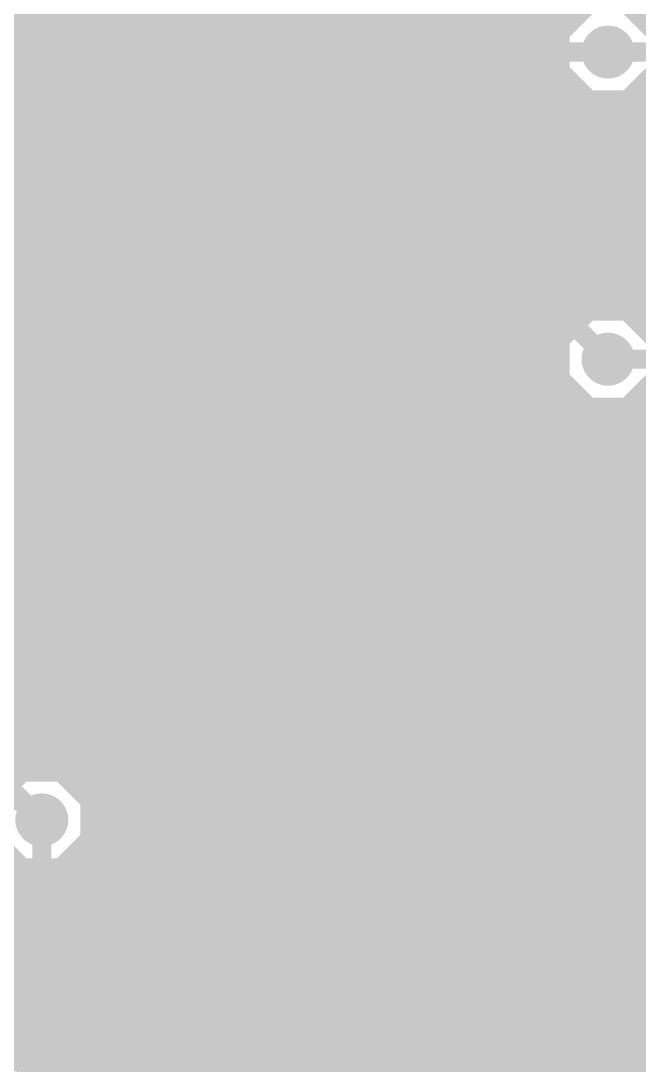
# Model space of a CAD drawing. Extents: x -5 to 208, y -5 to 206.
# Drawn here: x 140.82 to 149, y 165.03 to 178.85 of the extents above; entities that cross this region are included whole.
import ezdxf

# ---------------------------------------------------------------- set-up
doc = ezdxf.new("R2010")
doc.units = 0
doc.header["$MEASUREMENT"] = 0
doc.layers.get('0').update_dxf_attribs({"linetype": 'CONTINUOUS'})
for name, color, linetype in [('22-301-0_BOT', 7, 'CONTINUOUS'), ('22-301-0_DRD', 7, 'CONTINUOUS'), ('22-301-0_IN1', 1, 'CONTINUOUS'), ('22-301-0_IN2', 4, 'CONTINUOUS'), ('22-301-0_SMT', 5, 'CONTINUOUS'), ('22-301-0_SST', 10, 'CONTINUOUS'), ('22-301-0_TOP', 14, 'CONTINUOUS'), ('THRUHOLE_TAP', 11, 'CONTINUOUS')]:
    doc.layers.add(name, color=color, linetype=linetype)

# ---------------------------------------------------------------- blocks, each defined once
blk = doc.blocks.new('ROUND_66')
at = {"const_width": 0.35052}
blk.add_lwpolyline([(-0.17526, 0, 1), (0.17526, 0, 1)], format="xyb", close=True, dxfattribs=at)
blk = doc.blocks.new('ROUND_70')
at = {"const_width": 0.35052}
blk.add_lwpolyline([(-0.17526, 0, 1), (0.17526, 0, 1)], format="xyb", close=True, dxfattribs=at)
blk = doc.blocks.new('RECTANGLE_6')
blk.add_solid([(0.4826, 0.4064), (0.4826, -0.4064), (-0.4826, 0.4064), (-0.4826, -0.4064)])
blk = doc.blocks.new('RECTANGLE_47')
blk.add_solid([(0.44958, 0.65024), (0.44958, -0.65024), (-0.44958, 0.65024), (-0.44958, -0.65024)])
blk = doc.blocks.new('OBLONG_49')
at = {"const_width": 0.65024}
blk.add_lwpolyline([(0, 0.50038), (0, -0.50038)], dxfattribs=at)
at = {"const_width": 0.32512}
for points in [[(-0.16256, 0.50038, 1), (0.16256, 0.50038, 1)], [(-0.16256, -0.50038, 1), (0.16256, -0.50038, 1)]]:
    blk.add_lwpolyline(points, format="xyb", close=True, dxfattribs=at)
blk = doc.blocks.new('ROUND_74')
at = {"const_width": 0.10033}
blk.add_lwpolyline([(-0.050164, 0, 1), (0.050164, 0, 1)], format="xyb", close=True, dxfattribs=at)

msp = doc.modelspace()

# ---------------------------------------------------------------- linework, layer by layer
at = {"layer": '22-301-0_BOT', "const_width": 0.254}
for points in [[(140.7414, 189.8523), (140.7414, 168.85412)], [(140.97, 189.8523), (140.97, 168.94302)], [(141.1986, 189.8523), (141.1986, 168.94556)], [(141.4272, 189.8523), (141.4272, 168.86936)], [(141.6558, 189.8523), (141.6558, 168.66108)], [(141.8844, 189.8523), (141.8844, 166.37)], [(142.113, 189.8523), (142.113, 166.37)], [(142.3416, 189.8523), (142.3416, 166.37)], [(142.5702, 189.8523), (142.5702, 166.37)], [(142.7988, 189.8523), (142.7988, 166.37)], [(143.0274, 189.8523), (143.0274, 166.37)], [(143.256, 189.8523), (143.256, 166.37)], [(143.4846, 189.8523), (143.4846, 166.37)], [(143.7132, 189.8523), (143.7132, 166.37)], [(143.9418, 189.8523), (143.9418, 166.37)], [(144.1704, 189.8523), (144.1704, 166.37)], [(144.399, 189.8523), (144.399, 166.37)], [(144.6276, 189.8523), (144.6276, 166.37)], [(144.8562, 189.8523), (144.8562, 166.37)], [(145.0848, 189.8523), (145.0848, 166.37)], [(145.3134, 189.8523), (145.3134, 166.37)], [(145.542, 189.8523), (145.542, 166.37)], [(145.7706, 189.8523), (145.7706, 166.37)], [(145.9992, 189.8523), (145.9992, 166.37)], [(146.2278, 189.8523), (146.2278, 166.37)], [(146.4564, 189.8523), (146.4564, 166.37)], [(146.685, 189.8523), (146.685, 166.37)], [(146.9136, 189.8523), (146.9136, 166.37)], [(147.1422, 189.8523), (147.1422, 166.37)], [(147.3708, 189.8523), (147.3708, 166.37)], [(147.5994, 189.8523), (147.5994, 166.37)], [(147.828, 189.8523), (147.828, 166.37)], [(148.0566, 189.8523), (148.0566, 178.85664)], [(148.13788, 178.943), (118.9482, 178.943)], [(180.55082, 178.943), (149.04212, 178.943)], [(147.97024, 178.7144), (118.9482, 178.7144)], [(147.91182, 178.4858), (118.9482, 178.4858)], [(147.93214, 178.2572), (118.9482, 178.2572)], [(148.0439, 178.0286), (118.9482, 178.0286)], [(148.0566, 178.01336), (148.0566, 174.79264)], [(148.971, 177.87112), (148.971, 174.93488)], [(148.34616, 177.8), (118.9482, 177.8)], [(148.2852, 177.82794), (148.2852, 174.97806)], [(148.5138, 177.75936), (148.5138, 175.04664)], [(148.7424, 177.77206), (148.7424, 175.03394)], [(180.51018, 177.8), (148.8313, 177.8)], [(187.5028, 177.5714), (118.9482, 177.5714)], [(187.5028, 177.3428), (118.9482, 177.3428)], [(187.5028, 177.1142), (118.9482, 177.1142)], [(187.5028, 176.8856), (118.9482, 176.8856)], [(187.5028, 176.657), (118.9482, 176.657)], [(187.28436, 176.4284), (118.9482, 176.4284)], [(187.09894, 176.1998), (119.63908, 176.1998)], [(187.03036, 175.9712), (119.84736, 175.9712)], [(187.04306, 175.7426), (119.92356, 175.7426)], [(187.14212, 175.514), (119.92102, 175.514)], [(187.2488, 175.2854), (119.83212, 175.2854)], [(187.2488, 175.0568), (119.60098, 175.0568)], [(148.08708, 174.8282), (119.4562, 174.8282)], [(187.2488, 174.8282), (149.09292, 174.8282)], [(147.94992, 174.5996), (119.4562, 174.5996)], [(147.90928, 174.371), (119.4562, 174.371)], [(147.94992, 174.1424), (119.4562, 174.1424)], [(148.08708, 173.9138), (119.4562, 173.9138)], [(148.0566, 173.94936), (148.0566, 166.37)], [(187.2488, 173.9138), (149.09292, 173.9138)], [(148.2852, 173.76394), (148.2852, 166.37)], [(148.7424, 173.70806), (148.7424, 166.37)], [(148.971, 173.80712), (148.971, 166.37)], [(187.2488, 173.6852), (119.4562, 173.6852)], [(148.5138, 173.69536), (148.5138, 166.37)], [(187.2488, 173.4566), (120.23852, 173.4566)], [(187.2488, 173.228), (120.39092, 173.228)], [(187.2488, 172.9994), (120.43918, 172.9994)], [(187.2488, 172.7708), (120.4087, 172.7708)], [(187.2488, 172.5422), (120.28678, 172.5422)], [(187.2488, 172.3136), (119.9642, 172.3136)], [(187.2488, 172.085), (119.9642, 172.085)], [(187.2488, 171.8564), (119.9642, 171.8564)], [(183.12638, 171.6278), (119.9642, 171.6278)], [(182.92064, 171.3992), (119.9642, 171.3992)], [(182.8419, 171.1706), (119.9642, 171.1706)], [(182.84698, 170.942), (119.9642, 170.942)], [(173.73346, 170.7134), (119.9642, 170.7134)], [(173.50486, 170.4848), (119.9642, 170.4848)], [(173.27626, 170.2562), (119.9642, 170.2562)], [(173.0883, 170.0276), (119.9642, 170.0276)], [(173.00194, 169.799), (121.35612, 169.799)], [(172.98162, 169.5704), (121.52376, 169.5704)], [(173.04004, 169.3418), (121.58218, 169.3418)], [(173.20768, 169.1132), (121.72696, 169.1132)], [(140.79474, 168.8846), (121.95556, 168.8846)], [(187.2488, 168.8846), (141.39672, 168.8846)], [(187.2488, 168.656), (141.66088, 168.656)], [(187.2488, 168.4274), (141.75994, 168.4274)], [(141.097, 168.275), (141.097, 157.353)], [(187.2488, 168.1988), (141.77264, 168.1988)], [(157.10408, 167.9702), (141.70406, 167.9702)], [(141.5542, 167.77208), (141.5542, 166.37)], [(141.6558, 167.88638), (141.6558, 166.37)], [(156.96692, 167.7416), (141.5542, 167.7416)], [(156.92628, 167.513), (141.5542, 167.513)], [(150.83536, 167.2844), (141.5542, 167.2844)], [(150.64994, 167.0558), (141.5542, 167.0558)], [(150.58136, 166.8272), (141.5542, 166.8272)], [(150.59406, 166.5986), (141.5542, 166.5986)], [(150.69312, 166.37), (141.5542, 166.37)]]:
    msp.add_lwpolyline(points, dxfattribs=at)
for points in [[(148.59, 179.11572, 0.4142136), (147.90928, 178.435)], [(149.27072, 178.435, 0.4142136), (148.59, 179.11572)], [(147.90928, 178.435, 0.4142136), (148.59, 177.75428)], [(148.59, 177.75428, 0.4142136), (149.27072, 178.435)], [(148.59, 175.05172, 0.4142136), (147.90928, 174.371)], [(149.27072, 174.371, 0.4142136), (148.59, 175.05172)], [(147.90928, 174.371, 0.4142136), (148.59, 173.69028)], [(148.59, 173.69028, 0.4142136), (149.27072, 174.371)], [(141.097, 168.95572, 0.4142136), (140.41628, 168.275)], [(141.77772, 168.275, 0.4142136), (141.097, 168.95572)], [(141.5542, 167.77208, 0.2113087), (141.77668, 168.275)]]:
    msp.add_lwpolyline(points, format="xyb", dxfattribs=at)
at = {"layer": '22-301-0_DRD', "const_width": 0.254}
for points in [[(148.336, 179.07), (147.955, 178.689)], [(149.225, 178.689), (148.844, 179.07)], [(147.955, 178.689), (147.955, 178.181)], [(147.955, 178.181), (148.336, 177.8)], [(148.844, 177.8), (149.225, 178.181)], [(148.336, 177.8), (148.844, 177.8)], [(148.336, 175.006), (147.955, 174.625)], [(148.844, 175.006), (148.336, 175.006)], [(149.225, 174.625), (148.844, 175.006)], [(147.955, 174.625), (147.955, 174.117)], [(147.955, 174.117), (148.336, 173.736)], [(148.844, 173.736), (149.225, 174.117)], [(148.336, 173.736), (148.844, 173.736)], [(140.843, 168.91), (140.462, 168.529)], [(140.843, 168.91), (140.462, 168.529)], [(141.351, 168.91), (140.843, 168.91)], [(141.351, 168.91), (140.843, 168.91)], [(141.732, 168.529), (141.351, 168.91)], [(141.732, 168.529), (141.351, 168.91)], [(141.732, 168.021), (141.732, 168.529)], [(141.732, 168.021), (141.732, 168.529)], [(140.462, 168.021), (140.843, 167.64)], [(140.462, 168.021), (140.843, 167.64)], [(141.351, 167.64), (141.732, 168.021)], [(141.351, 167.64), (141.732, 168.021)], [(140.843, 167.64), (141.351, 167.64)], [(140.843, 167.64), (141.351, 167.64)]]:
    msp.add_lwpolyline(points, dxfattribs=at)
at = {"layer": '22-301-0_IN1', "const_width": 0.254}
for points in [[(141.7066, 203.327), (141.7066, 168.57472)], [(141.9352, 203.327), (141.9352, 167.259)], [(142.1638, 203.327), (142.1638, 167.259)], [(142.3924, 203.327), (142.3924, 167.259)], [(142.621, 203.327), (142.621, 167.259)], [(142.8496, 203.327), (142.8496, 167.259)], [(143.0782, 203.327), (143.0782, 167.259)], [(143.3068, 203.327), (143.3068, 167.259)], [(143.5354, 203.327), (143.5354, 167.259)], [(143.764, 203.327), (143.764, 167.259)], [(143.9926, 203.327), (143.9926, 167.259)], [(144.2212, 203.327), (144.2212, 167.259)], [(144.4498, 203.327), (144.4498, 167.259)], [(144.6784, 203.327), (144.6784, 167.259)], [(144.907, 203.327), (144.907, 167.259)], [(145.1356, 203.327), (145.1356, 167.259)], [(145.3642, 203.327), (145.3642, 167.259)], [(145.5928, 203.327), (145.5928, 167.259)], [(145.8214, 203.327), (145.8214, 167.259)], [(146.05, 203.327), (146.05, 167.259)], [(146.2786, 203.327), (146.2786, 167.259)], [(146.5072, 203.327), (146.5072, 167.259)], [(146.7358, 203.327), (146.7358, 167.259)], [(146.9644, 203.327), (146.9644, 167.259)], [(147.193, 203.327), (147.193, 167.259)], [(147.4216, 203.327), (147.4216, 167.259)], [(147.6502, 203.327), (147.6502, 167.259)], [(147.8788, 203.327), (147.8788, 167.259)], [(148.1074, 203.327), (148.1074, 178.91252)], [(149.0218, 203.327), (149.0218, 178.96078)], [(141.478, 200.37552), (141.478, 168.83888)], [(141.2494, 200.09866), (141.2494, 168.93794)], [(140.7922, 199.8599), (140.7922, 168.88206)], [(141.0208, 199.94372), (141.0208, 168.95064)], [(148.08708, 178.8922), (107.66806, 178.8922)], [(180.47716, 178.8922), (149.09292, 178.8922)], [(147.94992, 178.6636), (107.48264, 178.6636)], [(147.90928, 178.435), (111.06912, 178.435)], [(147.94992, 178.2064), (111.23676, 178.2064)], [(148.08708, 177.9778), (111.29518, 177.9778)], [(148.1074, 177.95494), (148.1074, 174.84852)], [(149.0218, 177.90922), (149.0218, 174.89678)], [(180.33492, 177.9778), (149.09292, 177.9778)], [(180.59654, 177.7492), (111.27232, 177.7492)], [(148.336, 177.80508), (148.336, 175.00092)], [(148.5646, 177.75428), (148.5646, 175.04918)], [(148.7932, 177.78476), (148.7932, 175.0187)], [(189.20206, 177.5206), (111.16056, 177.5206)], [(189.30112, 177.292), (110.8583, 177.292)], [(189.56274, 177.0634), (97.31502, 177.0634)], [(199.644, 176.8348), (97.68078, 176.8348)], [(199.644, 176.6062), (97.8027, 176.6062)], [(187.22594, 176.3776), (97.83318, 176.3776)], [(187.07608, 176.149), (119.70512, 176.149)], [(187.02528, 175.9204), (119.87276, 175.9204)], [(187.05576, 175.6918), (119.93118, 175.6918)], [(187.18022, 175.4632), (119.90832, 175.4632)], [(187.54344, 175.2346), (119.79656, 175.2346)], [(148.34616, 175.006), (119.4943, 175.006)], [(199.644, 175.006), (148.8313, 175.006)], [(148.0439, 174.7774), (80.40624, 174.7774)], [(147.93214, 174.5488), (80.59166, 174.5488)], [(147.91182, 174.3202), (80.66024, 174.3202)], [(147.97024, 174.0916), (80.64754, 174.0916)], [(148.13788, 173.863), (80.54848, 173.863)], [(148.1074, 173.89094), (148.1074, 167.259)], [(149.0218, 173.84522), (149.0218, 167.259)], [(199.644, 173.863), (149.04212, 173.863)], [(148.336, 173.74108), (148.336, 167.259)], [(148.7932, 173.72076), (148.7932, 167.259)], [(199.644, 173.6344), (119.92102, 173.6344)], [(148.5646, 173.69028), (148.5646, 167.259)], [(199.644, 173.4058), (120.28678, 173.4058)], [(199.644, 173.1772), (120.4087, 173.1772)], [(199.644, 172.9486), (120.43918, 172.9486)], [(199.644, 172.72), (120.39092, 172.72)], [(199.644, 172.4914), (120.23852, 172.4914)], [(199.644, 172.2628), (112.03432, 172.2628)], [(199.644, 172.0342), (112.05718, 172.0342)], [(199.644, 171.8056), (111.99876, 171.8056)], [(183.06288, 171.577), (111.83112, 171.577)], [(182.89524, 171.3484), (109.25556, 171.3484)], [(182.83682, 171.1198), (109.17936, 171.1198)], [(182.85714, 170.8912), (108.97108, 170.8912)], [(182.9689, 170.6626), (92.49918, 170.6626)], [(183.27116, 170.434), (117.03812, 170.434)], [(173.31182, 170.2054), (117.20576, 170.2054)], [(173.08068, 169.9768), (117.26418, 169.9768)], [(172.99178, 169.7482), (121.40692, 169.7482)], [(172.9867, 169.5196), (121.54408, 169.5196)], [(173.06544, 169.291), (121.58472, 169.291)], [(173.27118, 169.0624), (121.54408, 169.0624)], [(140.70838, 168.8338), (121.40692, 168.8338)], [(199.644, 168.8338), (141.48308, 168.8338)], [(199.644, 168.6052), (141.69136, 168.6052)], [(199.644, 168.3766), (141.76756, 168.3766)], [(157.36316, 168.148), (141.76502, 168.148)], [(157.0609, 167.9194), (141.67612, 167.9194)], [(141.7066, 167.97274), (141.7066, 167.259)], [(140.74902, 167.6908), (130.85064, 167.6908)], [(140.7922, 167.66794), (140.7922, 167.259)], [(156.94914, 167.6908), (141.44498, 167.6908)], [(141.478, 167.71112), (141.478, 167.259)], [(141.0208, 167.59936), (141.0208, 167.259)], [(141.2494, 167.61206), (141.2494, 167.259)], [(156.92882, 167.4622), (130.78206, 167.4622)], [(150.80488, 167.259), (130.62712, 167.259)], [(150.69312, 166.37), (113.86312, 166.37)], [(140.8938, 166.37), (140.8938, 158.0007)], [(141.1224, 166.37), (141.1224, 158.03118)], [(141.351, 166.37), (141.351, 157.98292)], [(141.5796, 166.37), (141.5796, 157.83052)], [(141.8082, 166.37), (141.8082, 121.412)], [(142.0368, 166.37), (142.0368, 121.412)], [(142.2654, 166.37), (142.2654, 121.412)], [(142.494, 166.37), (142.494, 121.412)], [(142.7226, 166.37), (142.7226, 121.412)], [(142.9512, 166.37), (142.9512, 121.412)], [(143.1798, 166.37), (143.1798, 121.412)], [(143.4084, 166.37), (143.4084, 121.412)], [(143.637, 166.37), (143.637, 121.412)], [(143.8656, 166.37), (143.8656, 121.412)], [(144.0942, 166.37), (144.0942, 121.412)], [(144.3228, 166.37), (144.3228, 121.412)], [(144.5514, 166.37), (144.5514, 121.412)], [(144.78, 166.37), (144.78, 121.412)], [(145.0086, 166.37), (145.0086, 121.412)], [(145.2372, 166.37), (145.2372, 121.412)], [(145.4658, 166.37), (145.4658, 121.412)], [(145.6944, 166.37), (145.6944, 121.412)], [(145.923, 166.37), (145.923, 121.412)], [(146.1516, 166.37), (146.1516, 121.412)], [(146.3802, 166.37), (146.3802, 121.412)], [(146.6088, 166.37), (146.6088, 121.412)], [(146.8374, 166.37), (146.8374, 121.412)], [(147.066, 166.37), (147.066, 121.412)], [(147.2946, 166.37), (147.2946, 121.412)], [(147.5232, 166.37), (147.5232, 121.412)], [(147.7518, 166.37), (147.7518, 121.412)], [(147.9804, 166.37), (147.9804, 121.412)], [(148.209, 166.37), (148.209, 121.412)], [(148.4376, 166.37), (148.4376, 121.412)], [(148.6662, 166.37), (148.6662, 121.412)], [(148.8948, 166.37), (148.8948, 121.412)], [(149.1234, 166.37), (149.1234, 121.412)], [(150.83536, 166.2176), (113.57102, 166.2176)], [(164.01288, 165.989), (93.3323, 165.989)], [(176.149, 165.7604), (93.63456, 165.7604)], [(176.149, 165.5318), (93.74632, 165.5318)], [(176.149, 165.3032), (93.76918, 165.3032)], [(176.149, 165.0746), (93.71076, 165.0746)]]:
    msp.add_lwpolyline(points, dxfattribs=at)
for points in [[(148.59, 179.11572, 0.4142136), (147.90928, 178.435)], [(149.27072, 178.435, 0.4142136), (148.59, 179.11572)], [(147.90928, 178.435, 0.4142136), (148.59, 177.75428)], [(148.59, 177.75428, 0.4142136), (149.27072, 178.435)], [(148.59, 175.05172, 0.4142136), (147.90928, 174.371)], [(149.27072, 174.371, 0.4142136), (148.59, 175.05172)], [(147.90928, 174.371, 0.4142136), (148.59, 173.69028)], [(148.59, 173.69028, 0.4142136), (149.27072, 174.371)], [(141.097, 168.95572, 0.4142136), (140.41628, 168.275)], [(141.77772, 168.275, 0.4142136), (141.097, 168.95572)], [(140.41628, 168.275, 0.4142136), (141.097, 167.59428)], [(141.097, 167.59428, 0.4142136), (141.77772, 168.275)]]:
    msp.add_lwpolyline(points, format="xyb", dxfattribs=at)
at = {"layer": '22-301-0_IN2', "const_width": 0.254}
for points in [[(96.393, 178.435), (109.601, 178.435), (109.855, 178.689), (111.125, 178.689), (111.379, 178.435), (148.59, 178.435)], [(189.865, 177.673), (148.209, 177.673), (147.955, 177.927), (110.617, 177.927)], [(147.7899, 177.4444), (111.09452, 177.4444)], [(147.7645, 177.4698), (111.11992, 177.4698)], [(140.7922, 177.4698), (140.7922, 176.8602)], [(141.0208, 177.4698), (141.0208, 176.8602)], [(141.2494, 177.4698), (141.2494, 176.8602)], [(141.478, 177.4698), (141.478, 176.8602)], [(141.7066, 177.4698), (141.7066, 176.8602)], [(141.9352, 177.4698), (141.9352, 176.8602)], [(142.1638, 177.4698), (142.1638, 176.8602)], [(142.3924, 177.4698), (142.3924, 176.8602)], [(142.621, 177.4698), (142.621, 176.8602)], [(142.8496, 177.4698), (142.8496, 176.8602)], [(143.0782, 177.4698), (143.0782, 176.8602)], [(143.3068, 177.4698), (143.3068, 176.8602)], [(143.5354, 177.4698), (143.5354, 176.8602)], [(143.764, 177.4698), (143.764, 176.8602)], [(143.9926, 177.4698), (143.9926, 176.8602)], [(144.2212, 177.4698), (144.2212, 176.8602)], [(144.4498, 177.4698), (144.4498, 176.8602)], [(144.6784, 177.4698), (144.6784, 176.8602)], [(144.907, 177.4698), (144.907, 176.8602)], [(145.1356, 177.4698), (145.1356, 176.8602)], [(145.3642, 177.4698), (145.3642, 176.8602)], [(145.5928, 177.4698), (145.5928, 176.8602)], [(145.8214, 177.4698), (145.8214, 176.8602)], [(146.05, 177.4698), (146.05, 176.8602)], [(146.2786, 177.4698), (146.2786, 176.8602)], [(146.5072, 177.4698), (146.5072, 176.8602)], [(146.7358, 177.4698), (146.7358, 176.8602)], [(146.9644, 177.4698), (146.9644, 176.8602)], [(147.193, 177.4698), (147.193, 176.8602)], [(147.4216, 177.4698), (147.4216, 176.8475)], [(147.6502, 177.4698), (147.6502, 176.71796)], [(147.7645, 177.4698), (147.88642, 177.35042)], [(147.8788, 177.3555), (147.8788, 176.48936)], [(148.209, 177.2158), (67.691, 177.2158)], [(148.1074, 177.22596), (148.1074, 176.3522)], [(189.36208, 177.2158), (148.209, 177.2158)], [(148.336, 177.2158), (148.336, 176.3522)], [(148.5646, 177.2158), (148.5646, 176.3522)], [(148.7932, 177.2158), (148.7932, 176.3522)], [(149.0218, 177.2158), (149.0218, 176.3522)], [(199.644, 176.9872), (97.50298, 176.9872)], [(147.32, 176.8602), (97.65792, 176.8602)], [(199.644, 176.7586), (147.60702, 176.7586)], [(147.64766, 176.72304), (148.01596, 176.3522)], [(187.46216, 176.53), (147.83816, 176.53)], [(97.155, 176.403), (147.32, 176.403), (147.828, 175.895), (187.706, 175.895)], [(187.20308, 176.3522), (148.01596, 176.3522)], [(119.253, 175.641), (147.32, 175.641), (148.59, 174.371)], [(148.16836, 175.4378), (148.55698, 175.04918)], [(187.20308, 175.4378), (148.16836, 175.4378)], [(187.25388, 175.387), (148.21916, 175.387)], [(148.336, 175.4378), (148.336, 175.27016)], [(148.5646, 175.4378), (148.5646, 175.04918)], [(148.7932, 175.4378), (148.7932, 175.0187)], [(149.0218, 175.4378), (149.0218, 174.89678)], [(147.1549, 175.1584), (119.73052, 175.1584)], [(147.1295, 175.1838), (119.75592, 175.1838)], [(140.7922, 175.1838), (140.7922, 172.6692)], [(141.0208, 175.1838), (141.0208, 172.6692)], [(141.2494, 175.1838), (141.2494, 172.6692)], [(141.478, 175.1838), (141.478, 172.6692)], [(141.7066, 175.1838), (141.7066, 172.6692)], [(141.9352, 175.1838), (141.9352, 172.6692)], [(142.1638, 175.1838), (142.1638, 172.6692)], [(142.3924, 175.1838), (142.3924, 172.6692)], [(142.621, 175.1838), (142.621, 172.6692)], [(142.8496, 175.1838), (142.8496, 172.6692)], [(143.0782, 175.1838), (143.0782, 172.6692)], [(143.3068, 175.1838), (143.3068, 172.6692)], [(143.5354, 175.1838), (143.5354, 172.6692)], [(143.764, 175.1838), (143.764, 172.6692)], [(143.9926, 175.1838), (143.9926, 172.6692)], [(144.2212, 175.1838), (144.2212, 172.6692)], [(144.4498, 175.1838), (144.4498, 172.6692)], [(144.6784, 175.1838), (144.6784, 172.6692)], [(144.907, 175.1838), (144.907, 172.6692)], [(145.1356, 175.1838), (145.1356, 172.6692)], [(145.3642, 175.1838), (145.3642, 172.6692)], [(145.5928, 175.1838), (145.5928, 172.6692)], [(145.8214, 175.1838), (145.8214, 172.6692)], [(146.05, 175.1838), (146.05, 172.6692)], [(146.2786, 175.1838), (146.2786, 172.6692)], [(146.5072, 175.1838), (146.5072, 172.6692)], [(146.7358, 175.1838), (146.7358, 172.6692)], [(146.9644, 175.1838), (146.9644, 172.6692)], [(147.1295, 175.1838), (147.90928, 174.40402)], [(147.193, 175.1203), (147.193, 172.6692)], [(199.644, 175.1584), (148.44776, 175.1584)], [(148.59, 175.05172), (148.55689, 175.05091)], [(147.3835, 174.9298), (67.691, 174.9298)], [(147.4216, 174.8917), (147.4216, 172.6692)], [(199.644, 174.9298), (148.97608, 174.9298)], [(147.6121, 174.7012), (80.48752, 174.7012)], [(147.6502, 174.6631), (147.6502, 172.6692)], [(147.8407, 174.4726), (80.62468, 174.4726)], [(147.8788, 174.4345), (147.8788, 172.6692)], [(147.90928, 174.40402), (147.90848, 174.371)], [(147.92198, 174.244), (80.66532, 174.244)], [(148.01088, 174.0154), (80.62468, 174.0154)], [(148.1074, 173.89094), (148.1074, 172.6692)], [(149.0218, 173.84522), (149.0218, 172.6692)], [(148.24202, 173.7868), (80.48752, 173.7868)], [(148.336, 173.74108), (148.336, 172.6692)], [(148.7932, 173.72076), (148.7932, 172.6692)], [(199.644, 173.7868), (148.93798, 173.7868)], [(148.5646, 173.69028), (148.5646, 172.6692)], [(199.644, 173.5582), (120.10898, 173.5582)], [(199.644, 173.3296), (120.34012, 173.3296)], [(199.644, 173.101), (120.42902, 173.101)], [(199.644, 172.8724), (120.43156, 172.8724)], [(182.499, 172.6692), (120.36806, 172.6692)], [(183.515, 171.069), (183.515, 171.196), (182.499, 172.212), (111.252, 172.212), (111.379, 172.085)], [(182.3339, 171.7294), (111.95812, 171.7294)], [(182.3085, 171.7548), (111.97336, 171.7548)], [(140.7922, 171.7548), (140.7922, 170.7642)], [(141.0208, 171.7548), (141.0208, 170.7642)], [(141.2494, 171.7548), (141.2494, 170.7642)], [(141.478, 171.7548), (141.478, 170.7642)], [(141.7066, 171.7548), (141.7066, 170.7642)], [(141.9352, 171.7548), (141.9352, 170.7642)], [(142.1638, 171.7548), (142.1638, 170.7642)], [(142.3924, 171.7548), (142.3924, 170.7642)], [(142.621, 171.7548), (142.621, 170.7642)], [(142.8496, 171.7548), (142.8496, 170.7642)], [(143.0782, 171.7548), (143.0782, 170.7642)], [(143.3068, 171.7548), (143.3068, 170.7642)], [(143.5354, 171.7548), (143.5354, 170.7642)], [(143.764, 171.7548), (143.764, 170.7642)], [(143.9926, 171.7548), (143.9926, 170.7642)], [(144.2212, 171.7548), (144.2212, 170.7642)], [(144.4498, 171.7548), (144.4498, 170.7642)], [(144.6784, 171.7548), (144.6784, 170.7642)], [(144.907, 171.7548), (144.907, 170.7642)], [(145.1356, 171.7548), (145.1356, 170.7642)], [(145.3642, 171.7548), (145.3642, 170.7642)], [(145.5928, 171.7548), (145.5928, 170.7642)], [(145.8214, 171.7548), (145.8214, 170.7642)], [(146.05, 171.7548), (146.05, 170.7642)], [(146.2786, 171.7548), (146.2786, 170.7642)], [(146.5072, 171.7548), (146.5072, 170.7642)], [(146.7358, 171.7548), (146.7358, 170.7642)], [(146.9644, 171.7548), (146.9644, 170.7642)], [(147.193, 171.7548), (147.193, 170.7642)], [(147.4216, 171.7548), (147.4216, 170.7642)], [(147.6502, 171.7548), (147.6502, 170.7642)], [(147.8788, 171.7548), (147.8788, 170.7642)], [(148.1074, 171.7548), (148.1074, 170.7642)], [(148.336, 171.7548), (148.336, 170.7642)], [(148.5646, 171.7548), (148.5646, 170.7642)], [(148.7932, 171.7548), (148.7932, 170.7642)], [(149.0218, 171.7548), (149.0218, 170.7642)], [(182.5625, 171.5008), (111.72698, 171.5008)], [(182.7911, 171.2722), (109.24032, 171.2722)], [(182.83428, 171.0436), (121.95302, 171.0436)], [(182.88508, 170.815), (122.18416, 170.815)], [(91.821, 170.688), (121.666, 170.688), (122.047, 170.307), (188.595, 170.307)], [(182.90794, 170.7642), (122.23496, 170.7642)], [(116.586, 169.926), (116.713, 170.053), (121.285, 170.053), (122.301, 169.037), (151.384, 169.037), (151.511, 168.91), (200.787, 168.91), (201.676, 169.799), (201.803, 169.799)], [(141.097, 168.275), (140.843, 168.529), (121.158, 168.529), (120.904, 168.275)], [(151.1935, 168.5798), (141.70406, 168.5798)], [(151.257, 168.529), (141.72692, 168.529)], [(141.9352, 168.5798), (141.9352, 167.259)], [(142.1638, 168.5798), (142.1638, 167.259)], [(142.3924, 168.5798), (142.3924, 167.259)], [(142.621, 168.5798), (142.621, 167.259)], [(142.8496, 168.5798), (142.8496, 167.259)], [(143.0782, 168.5798), (143.0782, 167.259)], [(143.3068, 168.5798), (143.3068, 167.259)], [(143.5354, 168.5798), (143.5354, 167.259)], [(143.764, 168.5798), (143.764, 167.259)], [(143.9926, 168.5798), (143.9926, 167.259)], [(144.2212, 168.5798), (144.2212, 167.259)], [(144.4498, 168.5798), (144.4498, 167.259)], [(144.6784, 168.5798), (144.6784, 167.259)], [(144.907, 168.5798), (144.907, 167.259)], [(145.1356, 168.5798), (145.1356, 167.259)], [(145.3642, 168.5798), (145.3642, 167.259)], [(145.5928, 168.5798), (145.5928, 167.259)], [(145.8214, 168.5798), (145.8214, 167.259)], [(146.05, 168.5798), (146.05, 167.259)], [(146.2786, 168.5798), (146.2786, 167.259)], [(146.5072, 168.5798), (146.5072, 167.259)], [(146.7358, 168.5798), (146.7358, 167.259)], [(146.9644, 168.5798), (146.9644, 167.259)], [(147.193, 168.5798), (147.193, 167.259)], [(147.4216, 168.5798), (147.4216, 167.259)], [(147.6502, 168.5798), (147.6502, 167.259)], [(147.8788, 168.5798), (147.8788, 167.259)], [(148.1074, 168.5798), (148.1074, 167.259)], [(148.336, 168.5798), (148.336, 167.259)], [(148.5646, 168.5798), (148.5646, 167.259)], [(148.7932, 168.5798), (148.7932, 167.259)], [(149.0218, 168.5798), (149.0218, 167.259)], [(199.644, 168.3004), (141.77518, 168.3004)], [(157.21838, 168.0718), (141.7447, 168.0718)], [(141.7066, 167.97274), (141.7066, 167.259)], [(150.6855, 167.8432), (141.62278, 167.8432)], [(140.7922, 167.66794), (140.7922, 167.259)], [(141.478, 167.71112), (141.478, 167.259)], [(157.607, 167.513), (151.003, 167.513), (150.241, 166.751), (113.538, 166.751), (113.411, 166.878)], [(140.93444, 167.6146), (130.83794, 167.6146)], [(141.0208, 167.59936), (141.0208, 167.259)], [(141.2494, 167.61206), (141.2494, 167.259)], [(150.4569, 167.6146), (141.25702, 167.6146)], [(192.405, 165.735), (192.405, 165.862), (190.881, 167.386), (166.37, 167.386), (164.211, 165.227), (114.427, 165.227), (114.173, 164.973), (93.98, 164.973), (89.789, 160.782), (72.39, 160.782), (70.231, 158.623), (70.231, 153.797), (70.739, 153.289), (72.898, 153.289), (73.279, 153.67)], [(150.2283, 167.386), (130.73888, 167.386)], [(150.1013, 167.259), (130.62712, 167.259)], [(92.329, 165.862), (92.583, 166.116), (93.218, 166.116), (93.345, 165.989), (113.665, 165.989), (113.919, 166.243), (150.749, 166.243), (151.257, 166.751)], [(164.465, 166.497), (164.465, 166.37), (163.83, 165.735), (114.173, 165.735), (113.919, 165.481), (93.218, 165.481), (93.091, 165.354)]]:
    msp.add_lwpolyline(points, dxfattribs=at)
for points in [[(147.88642, 177.35042, 0.1989124), (148.209, 177.2168)], [(147.64258, 176.72558, 0.1989124), (147.32, 176.8592)], [(149.27072, 174.371, 0.4142136), (148.59, 175.05172)], [(147.90928, 174.371, 0.4142136), (148.59, 173.69028)], [(148.59, 173.69028, 0.4142136), (149.27072, 174.371)], [(141.77772, 168.275, 0.1168573), (141.70534, 168.58044)], [(141.097, 167.59428, 0.4142136), (141.77772, 168.275)], [(140.44676, 168.0718, 0.3280388), (141.097, 167.59428)]]:
    msp.add_lwpolyline(points, format="xyb", dxfattribs=at)
at = {"layer": '22-301-0_SST'}
for points, const_width in [([(144.5895, 180.5305), (144.5895, 177.6095), (146.2278, 177.6095), (146.2278, 180.5305), (144.5895, 180.5305)], 0.1524), ([(140.7795, 177.3555), (140.7795, 174.4345), (142.4178, 174.4345), (142.4178, 177.3555), (140.7795, 177.3555)], 0.1524), ([(142.6845, 177.3555), (142.6845, 174.4345), (144.3228, 174.4345), (144.3228, 177.3555), (142.6845, 177.3555)], 0.1524), ([(144.5895, 177.3555), (144.5895, 174.4345), (146.2278, 174.4345), (146.2278, 177.3555), (144.5895, 177.3555)], 0.1524), ([(141.5034, 174.04334), (141.5034, 173.68774), (141.67358, 173.56836), (141.84376, 173.56836), (142.0114, 173.68774), (142.0114, 174.04334), (140.9954, 174.04334)], 0.1524), ([(143.2814, 174.04334), (143.2814, 173.68774), (143.45158, 173.56836), (143.62176, 173.56836), (143.7894, 173.68774), (143.7894, 174.04334), (142.7734, 174.04334)], 0.1524), ([(145.4404, 173.91634), (145.4404, 173.56074), (145.61058, 173.44136), (145.78076, 173.44136), (145.9484, 173.56074), (145.9484, 173.91634), (144.9324, 173.91634)], 0.1524), ([(141.5034, 173.74616), (140.9954, 173.56836)], 0.1524), ([(143.2814, 173.74616), (142.7734, 173.56836)], 0.1524), ([(145.4404, 173.61916), (144.9324, 173.44136)], 0.1524), ([(140.9954, 172.73016), (140.9954, 173.20514), (141.67358, 172.73016), (141.84376, 172.73016), (142.0114, 172.79112), (142.0114, 173.14672), (141.84376, 173.20514)], 0.1524), ([(142.7734, 172.73016), (142.7734, 173.20514), (143.45158, 172.73016), (143.62176, 172.73016), (143.7894, 172.79112), (143.7894, 173.14672), (143.62176, 173.20514)], 0.1524), ([(144.9324, 172.60316), (144.9324, 173.07814), (145.61058, 172.60316), (145.78076, 172.60316), (145.9484, 172.66412), (145.9484, 173.01972), (145.78076, 173.07814)], 0.1524), ([(140.9954, 172.24756), (142.0114, 171.89196), (142.0114, 172.36694)], 0.1524), ([(143.2814, 172.30852), (143.2814, 171.95292), (143.11376, 171.89196), (142.94358, 171.89196), (142.7734, 171.95292), (142.7734, 172.30852), (142.94358, 172.36694), (143.11376, 172.36694), (143.7894, 172.13072)], 0.1524), ([(145.4404, 171.82592), (145.61058, 171.76496), (145.78076, 171.76496), (145.9484, 171.82592), (145.9484, 172.18152), (145.78076, 172.23994), (145.61058, 172.23994), (145.4404, 172.18152), (145.4404, 171.82592), (145.27276, 171.76496), (145.10258, 171.76496), (144.9324, 171.82592), (144.9324, 172.18152), (145.10258, 172.23994), (145.27276, 172.23994), (145.4404, 172.18152)], 0.1524), ([(150.6855, 168.0845), (150.6855, 171.0055), (149.0472, 171.0055), (149.0472, 168.0845), (150.6855, 168.0845)], 0.1524), ([(148.55444, 169.84726), (147.70862, 169.84726), (147.53844, 169.90822), (147.53844, 170.26382), (147.70862, 170.32224), (148.55444, 170.32224)], 0.1524), ([(147.87626, 169.00906), (147.87626, 169.48404), (148.55444, 169.24782), (148.55444, 169.12844), (147.53844, 169.12844)], 0.1524), ([(147.53844, 168.52646), (148.55444, 168.17086), (148.55444, 168.64584)], 0.1524), ([(147.7264, 162.179), (147.7264, 165.989), (150.749, 165.989), (150.749, 161.6456), (148.2598, 161.6456), (147.7264, 162.179)], 0.20066)]:
    msp.add_lwpolyline(points, dxfattribs=dict(at, const_width=const_width))
at = {"layer": '22-301-0_TOP'}
for points, const_width in [([(142.9004, 181.4195), (142.9004, 177.5206)], 0.254), ([(143.129, 181.4195), (143.129, 177.5206)], 0.254), ([(143.3576, 181.4195), (143.3576, 177.5206)], 0.254), ([(143.5862, 181.4195), (143.5862, 177.5206)], 0.254), ([(143.8148, 181.4195), (143.8148, 177.5206)], 0.254), ([(144.0434, 181.4195), (144.0434, 177.5206)], 0.254), ([(144.272, 181.4195), (144.272, 177.5206)], 0.254), ([(146.558, 181.4195), (146.558, 166.1795)], 0.254), ([(146.7866, 181.4195), (146.7866, 166.1795)], 0.254), ([(147.0152, 181.4195), (147.0152, 166.1795)], 0.254), ([(147.2438, 181.4195), (147.2438, 166.1795)], 0.254), ([(147.4724, 181.4195), (147.4724, 166.1795)], 0.254), ([(147.701, 181.4195), (147.701, 168.13784)], 0.254), ([(142.6718, 181.2544), (142.6718, 177.5206)], 0.254), ([(142.4432, 181.0258), (142.4432, 177.5206)], 0.254), ([(144.4244, 179.2732), (144.4244, 178.8668)], 0.254), ([(146.4056, 179.2732), (146.4056, 178.8668)], 0.254), ([(142.43812, 178.93538), (142.43812, 177.93462)], 0.254), ([(144.4244, 178.8668), (144.4244, 177.5206)], 0.254), ([(146.4056, 178.8668), (146.4056, 177.5206)], 0.254), ([(144.4244, 178.7652), (142.43812, 178.7652)], 0.254), ([(147.79752, 178.7652), (146.4056, 178.7652)], 0.254), ([(141.605, 178.435), (141.605, 176.6062)], 0.635), ([(144.4244, 178.5366), (142.43812, 178.5366)], 0.254), ([(145.415, 178.3588), (145.415, 176.6062)], 0.635), ([(147.7391, 178.5366), (146.4056, 178.5366)], 0.254), ([(148.59, 178.435), (168.275, 178.435)], 0.254), ([(144.4244, 178.308), (142.43812, 178.308)], 0.254), ([(147.74164, 178.308), (146.4056, 178.308)], 0.254), ([(144.4244, 178.0794), (142.43812, 178.0794)], 0.254), ([(147.81022, 178.0794), (146.4056, 178.0794)], 0.254), ([(144.4244, 177.8508), (142.43304, 177.8508)], 0.254), ([(147.96262, 177.8508), (146.4056, 177.8508)], 0.254), ([(147.9296, 177.88636), (147.9296, 174.9171)], 0.254), ([(142.4305, 177.82794), (142.4305, 177.5206)], 0.254), ([(149.0726, 177.72634), (149.0726, 175.07966)], 0.254), ([(144.4244, 177.6222), (142.4305, 177.6222)], 0.254), ([(148.31568, 177.6222), (146.4056, 177.6222)], 0.254), ([(148.1582, 177.69332), (148.1582, 175.11268)], 0.254), ([(148.3868, 177.60188), (148.3868, 175.20412)], 0.254), ([(148.6154, 177.57648), (148.6154, 175.22698)], 0.254), ([(148.844, 177.61458), (148.844, 175.18888)], 0.254), ([(167.50284, 177.6222), (148.86432, 177.6222)], 0.254), ([(142.5194, 177.5206), (142.4305, 177.5206)], 0.254), ([(142.5956, 177.5206), (142.5194, 177.5206)], 0.254), ([(144.4244, 177.5206), (142.5956, 177.5206)], 0.254), ([(146.4056, 177.5206), (146.4056, 177.4444)], 0.254), ([(146.4056, 177.4444), (146.4056, 176.0982)], 0.254), ([(167.64254, 177.3936), (146.4056, 177.3936)], 0.254), ([(167.95496, 177.165), (146.4056, 177.165)], 0.254), ([(168.5544, 176.9364), (146.4056, 176.9364)], 0.254), ([(141.605, 175.1838), (141.9098, 175.1838), (143.3322, 176.6062), (143.51, 176.6062)], 0.254), ([(168.5544, 176.7078), (146.4056, 176.7078)], 0.254), ([(168.5544, 176.4792), (146.4056, 176.4792)], 0.254), ([(168.5544, 176.2506), (146.4056, 176.2506)], 0.254), ([(146.4056, 176.0982), (146.4056, 175.6918)], 0.254), ([(168.5544, 176.022), (146.4056, 176.022)], 0.254), ([(168.5544, 175.7934), (146.4056, 175.7934)], 0.254), ([(146.4056, 175.6918), (146.4056, 174.2694)], 0.254), ([(168.5544, 175.5648), (146.4056, 175.5648)], 0.254), ([(145.415, 175.1838), (143.51, 175.1838)], 0.635), ([(168.5544, 175.3362), (146.4056, 175.3362)], 0.254), ([(143.51, 175.1838), (143.51, 175.133), (141.605, 173.228), (120.015, 173.228), (119.761, 172.974)], 0.254), ([(148.15058, 175.1076), (146.4056, 175.1076)], 0.254), ([(148.59, 174.371), (173.101, 174.371), (173.9138, 175.1838)], 0.254), ([(168.5544, 175.1076), (149.02942, 175.1076)], 0.254), ([(147.89912, 174.879), (146.4056, 174.879)], 0.254), ([(147.77974, 174.6504), (146.4056, 174.6504)], 0.254), ([(147.73402, 174.4218), (146.4056, 174.4218)], 0.254), ([(143.54302, 174.2694), (142.05712, 172.7835)], 0.254), ([(144.4244, 174.2694), (143.54302, 174.2694)], 0.254), ([(143.5862, 174.2694), (143.5862, 166.1795)], 0.254), ([(143.8148, 174.2694), (143.8148, 166.1795)], 0.254), ([(144.0434, 174.2694), (144.0434, 166.1795)], 0.254), ([(144.272, 174.2694), (144.272, 166.1795)], 0.254), ([(144.5006, 174.2694), (144.4244, 174.2694)], 0.254), ([(144.5006, 174.2694), (144.5006, 166.1795)], 0.254), ([(146.4056, 174.2694), (144.5006, 174.2694)], 0.254), ([(144.7292, 174.2694), (144.7292, 166.1795)], 0.254), ([(144.9578, 174.2694), (144.9578, 166.1795)], 0.254), ([(145.1864, 174.2694), (145.1864, 166.1795)], 0.254), ([(145.415, 174.2694), (145.415, 166.1795)], 0.254), ([(145.6436, 174.2694), (145.6436, 166.1795)], 0.254), ([(145.8722, 174.2694), (145.8722, 166.1795)], 0.254), ([(146.1008, 174.2694), (146.1008, 166.1795)], 0.254), ([(146.3294, 174.2694), (146.3294, 166.1795)], 0.254), ([(147.7518, 174.1932), (143.46682, 174.1932)], 0.254), ([(143.3576, 174.08144), (143.3576, 166.1795)], 0.254), ([(143.129, 173.85284), (143.129, 166.1795)], 0.254), ([(147.83308, 173.9646), (143.23822, 173.9646)], 0.254), ([(148.01342, 173.736), (143.00962, 173.736)], 0.254), ([(147.9296, 173.82236), (147.9296, 168.13784)], 0.254), ([(142.9004, 173.62424), (142.9004, 166.1795)], 0.254), ([(148.1582, 173.62932), (148.1582, 168.13784)], 0.254), ([(149.0726, 173.66234), (149.0726, 171.1706)], 0.254), ([(177.8, 173.5074), (142.78102, 173.5074)], 0.254), ([(148.3868, 173.53788), (148.3868, 168.13784)], 0.254), ([(148.6154, 173.51248), (148.6154, 168.13784)], 0.254), ([(148.844, 173.55058), (148.844, 168.13784)], 0.254), ([(142.6718, 173.39564), (142.6718, 166.1795)], 0.254), ([(142.4432, 173.16704), (142.4432, 166.1795)], 0.254), ([(177.5714, 173.2788), (142.55242, 173.2788)], 0.254), ([(177.3428, 173.0502), (142.32382, 173.0502)], 0.254), ([(142.2146, 172.93844), (142.2146, 166.1795)], 0.254), ([(177.1142, 172.8216), (142.09522, 172.8216)], 0.254), ([(141.605, 172.593), (131.45262, 172.593)], 0.254), ([(140.843, 172.593), (140.843, 169.39006)], 0.254), ([(141.0716, 172.593), (141.0716, 169.19702)], 0.254), ([(141.3002, 172.593), (141.3002, 169.10812)], 0.254), ([(141.5288, 172.593), (141.5288, 169.01668)], 0.254), ([(176.8856, 172.593), (141.605, 172.593)], 0.254), ([(141.7574, 172.61078), (141.7574, 168.8211)], 0.254), ([(141.986, 172.72), (141.986, 166.1795)], 0.254), ([(176.657, 172.3644), (131.68122, 172.3644)], 0.254), ([(176.4284, 172.1358), (131.90982, 172.1358)], 0.254), ([(176.1998, 171.9072), (132.13842, 171.9072)], 0.254), ([(175.9712, 171.6786), (132.36702, 171.6786)], 0.254), ([(175.7426, 171.45), (132.59562, 171.45)], 0.254), ([(175.514, 171.2214), (132.82422, 171.2214)], 0.254), ([(150.8506, 171.1706), (148.8694, 171.1706)], 0.254), ([(148.8694, 171.1706), (148.8694, 169.7482)], 0.254), ([(148.8694, 170.9928), (140.6906, 170.9928)], 0.254), ([(148.8694, 170.7642), (140.6906, 170.7642)], 0.254), ([(148.8694, 170.5356), (140.6906, 170.5356)], 0.254), ([(148.8694, 170.307), (140.6906, 170.307)], 0.254), ([(148.8694, 170.2562), (149.86, 170.2562)], 0.254), ([(148.8694, 170.0784), (140.6906, 170.0784)], 0.254), ([(148.8694, 169.8498), (140.6906, 169.8498)], 0.254), ([(148.8694, 169.7482), (148.8694, 169.3418)], 0.254), ([(148.8694, 169.6212), (140.6906, 169.6212)], 0.254), ([(148.8694, 169.3926), (140.84046, 169.3926)], 0.254), ([(140.99032, 169.2783), (141.13764, 169.13098)], 0.254), ([(148.8694, 169.3418), (148.8694, 168.13784)], 0.254), ([(148.8694, 169.164), (141.10462, 169.164)], 0.254), ([(148.8694, 168.9354), (141.6431, 168.9354)], 0.254), ([(139.7, 168.8338), (140.5382, 168.8338), (141.097, 168.275)], 0.254), ([(139.7, 168.8338), (140.5382, 168.8338), (141.097, 168.275)], 0.254), ([(148.8694, 168.7068), (141.83868, 168.7068)], 0.254), ([(148.8694, 168.4782), (141.93012, 168.4782)], 0.254), ([(148.8694, 168.2496), (141.95298, 168.2496)], 0.254), ([(148.8694, 168.13784), (147.63242, 168.13784)], 0.254), ([(147.63242, 168.13784), (147.63242, 166.1795)], 0.254), ([(147.63242, 168.021), (141.91488, 168.021)], 0.254), ([(147.63242, 167.7924), (141.80566, 167.7924)], 0.254), ([(141.7574, 167.72636), (141.7574, 166.1795)], 0.254), ([(141.5288, 167.53332), (141.5288, 166.1795)], 0.254), ([(147.63242, 167.5638), (141.57706, 167.5638)], 0.254), ([(140.843, 167.45458), (140.843, 166.1795)], 0.254), ([(141.0716, 167.41648), (141.0716, 166.1795)], 0.254), ([(141.3002, 167.44188), (141.3002, 166.1795)], 0.254), ([(147.63242, 167.3352), (135.57758, 167.3352)], 0.254), ([(133.35, 166.9796), (133.35, 165.354), (148.59, 165.354), (148.59, 166.9796)], 0.635), ([(147.63242, 167.1066), (135.57758, 167.1066)], 0.254), ([(148.59, 166.9796), (148.59, 165.354), (154.94, 165.354), (154.94, 166.9796)], 0.635), ([(147.63242, 166.878), (135.57758, 166.878)], 0.254), ([(147.63242, 166.6494), (135.57758, 166.6494)], 0.254), ([(147.63242, 166.4208), (135.57758, 166.4208)], 0.254), ([(147.63242, 166.1922), (135.57758, 166.1922)], 0.254), ([(147.63242, 166.1795), (135.57758, 166.1795)], 0.254)]:
    msp.add_lwpolyline(points, dxfattribs=dict(at, const_width=const_width))
at = {"layer": '22-301-0_TOP', "const_width": 0.254}
for points in [[(142.43812, 178.93538, 0.4142136), (141.605, 179.7685)], [(148.59, 179.29352, 0.4142136), (147.73148, 178.435)], [(147.73148, 178.435, 0.4142136), (148.59, 177.57648)], [(142.4305, 177.82794, 0.0321407), (142.43736, 177.93462)], [(148.59, 177.57648, 0.1864198), (149.16712, 177.7994)], [(148.59, 175.22952, 0.4142136), (147.73148, 174.371)], [(149.16658, 175.006, 0.1864199), (148.59, 175.22871)], [(147.73148, 174.371, 0.4142136), (148.59, 173.51248)], [(148.59, 173.51248, 0.1864198), (149.16712, 173.7354)], [(141.605, 172.593, 0.1989118), (142.05401, 172.77899)], [(141.605, 172.593, 0.1989118), (142.05401, 172.77899)], [(140.98778, 169.28338, 0.1366735), (140.69061, 169.45106)], [(140.98778, 169.28338, 0.1366735), (140.69061, 169.45106)], [(140.98778, 169.28338, 0.1366735), (140.69061, 169.45106)], [(140.98778, 169.28338, 0.1366735), (140.69061, 169.45106)], [(141.95552, 168.275, 0.4003868), (141.13764, 169.13098)], [(141.097, 167.41648, 0.4142136), (141.95552, 168.275)], [(140.31722, 167.9194, 0.2937743), (141.097, 167.41902)]]:
    msp.add_lwpolyline(points, format="xyb", dxfattribs=at)

# ---------------------------------------------------------------- block references
at = {"layer": '22-301-0_BOT'}
for p in [(148.59, 178.435), (148.59, 174.371), (141.097, 168.275)]:
    msp.add_blockref('ROUND_66', p, dxfattribs=at)
at = {"layer": '22-301-0_IN1'}
for name, p in [('ROUND_70', (148.59, 178.435)), ('ROUND_66', (148.59, 174.371)), ('ROUND_70', (141.097, 168.275))]:
    msp.add_blockref(name, p, dxfattribs=at)
at = {"layer": '22-301-0_IN2'}
for p in [(148.59, 178.435), (148.59, 174.371), (141.097, 168.275)]:
    msp.add_blockref('ROUND_66', p, dxfattribs=at)
at = {"layer": '22-301-0_SMT'}
for name, p in [('OBLONG_49', (141.605, 178.435)), ('RECTANGLE_6', (145.415, 178.3588)), ('RECTANGLE_6', (141.605, 176.6062)), ('RECTANGLE_6', (143.51, 176.6062)), ('RECTANGLE_6', (145.415, 176.6062)), ('RECTANGLE_6', (141.605, 175.1838)), ('RECTANGLE_6', (143.51, 175.1838)), ('RECTANGLE_6', (145.415, 175.1838)), ('RECTANGLE_47', (148.59, 166.9796))]:
    msp.add_blockref(name, p, dxfattribs=at)
at = {"layer": '22-301-0_TOP'}
for name, p in [('OBLONG_49', (141.605, 178.435)), ('RECTANGLE_6', (145.415, 178.3588)), ('ROUND_66', (148.59, 178.435)), ('RECTANGLE_6', (141.605, 176.6062)), ('RECTANGLE_6', (143.51, 176.6062)), ('RECTANGLE_6', (145.415, 176.6062)), ('RECTANGLE_6', (141.605, 175.1838)), ('RECTANGLE_6', (143.51, 175.1838)), ('RECTANGLE_6', (145.415, 175.1838)), ('ROUND_66', (148.59, 174.371)), ('ROUND_66', (141.097, 168.275)), ('RECTANGLE_47', (148.59, 166.9796))]:
    msp.add_blockref(name, p, dxfattribs=at)
at = {"layer": 'THRUHOLE_TAP'}
for p in [(148.59, 178.435), (148.59, 174.371), (141.097, 168.275)]:
    msp.add_blockref('ROUND_74', p, dxfattribs=at)

doc.saveas('drawing.dxf')
